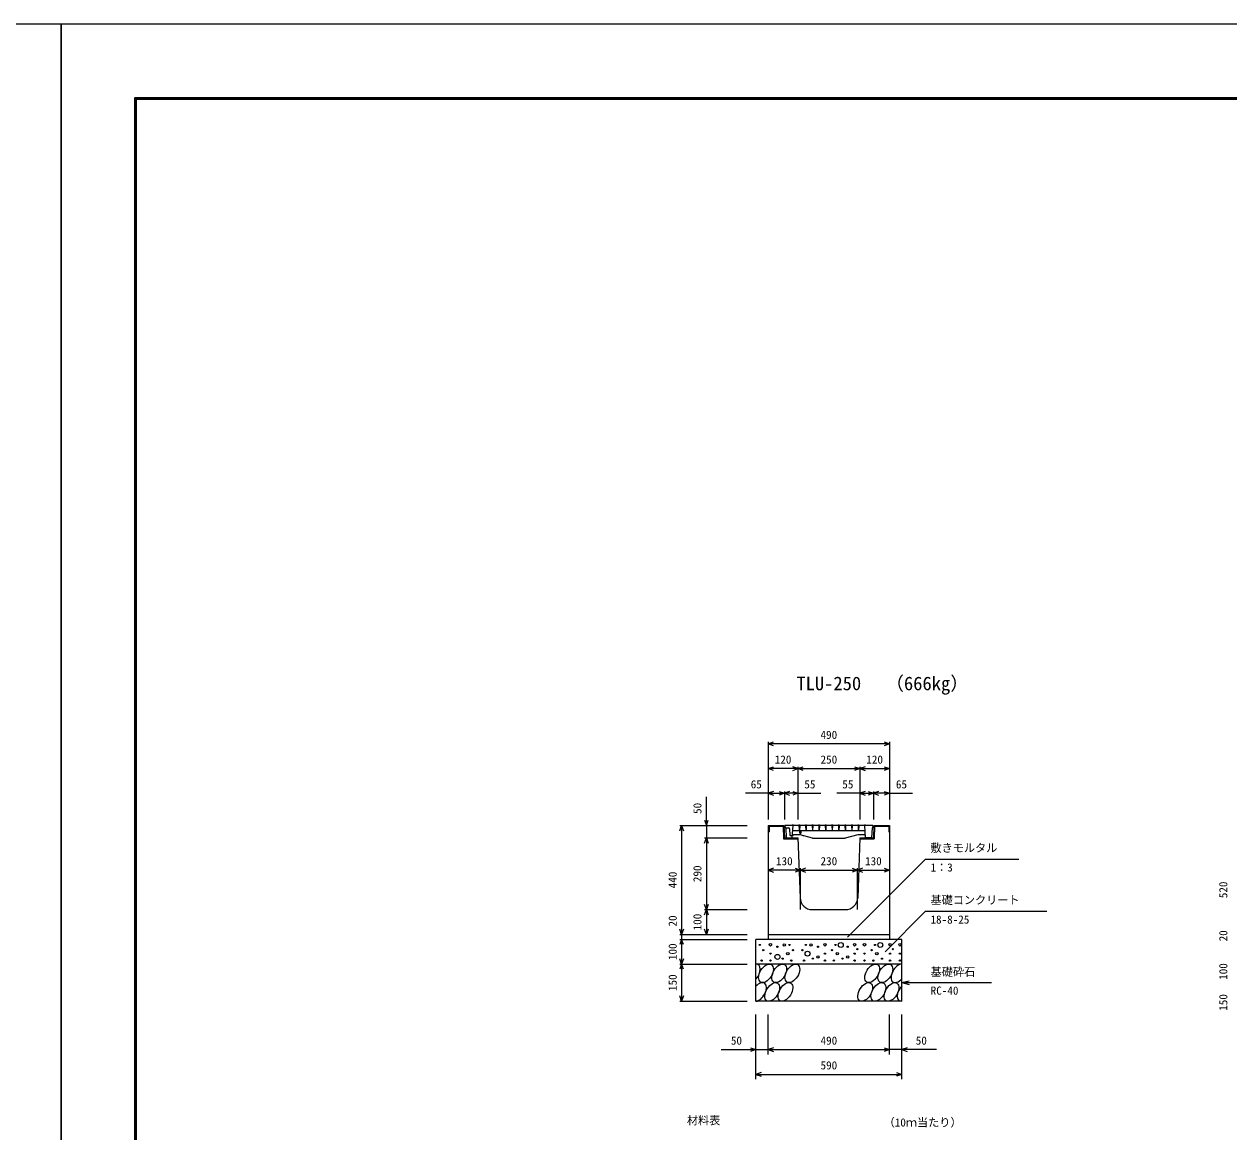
# Model space of a CAD drawing. Units: millimetres, scale not verified. Extents: x -12600 to 12600, y -4455 to 4455.
# Drawn here: x -150 to 4719, y -21 to 4455 of the extents above; entities that cross this region are included whole.
import ezdxf
from ezdxf.enums import TextEntityAlignment as Align

# ---------------------------------------------------------------- set-up
doc = ezdxf.new("R2010")
doc.units = ezdxf.units.MM
doc.header["$LTSCALE"] = 15
for name, color, linetype, lineweight in [('0-0_DIM', 7, 'Continuous', 25), ('0-1_Defpoints', 5, 'Continuous', 25), ('0-2_HATCH', 6, 'Continuous', 25), ('0-5_OUTLINE', 3, 'Continuous', 25), ('0-7_TXT', 7, 'Continuous', 25), ('0-8_WAKU', 3, 'Continuous', 25)]:
    doc.layers.add(name, color=color, linetype=linetype, lineweight=lineweight)
doc.styles.add('ＭＳ ゴシック', font='')
doc.styles.get('ＭＳ ゴシック').set_extended_font_data('MS Gothic')

msp = doc.modelspace()

# ---------------------------------------------------------------- linework, layer by layer
at = {"layer": '0-0_DIM'}
for p, q in [((2857.12, 1554.18), (2857.12, 1241.56)), ((3347.12, 1546.68), (2857.12, 1546.68)), ((3347.12, 1554.18), (3347.12, 1241.56)), ((2977.12, 1446.68), (2857.12, 1446.68)), ((2977.12, 1454.18), (2977.12, 1241.56)), ((2977.12, 1446.68), (3227.12, 1446.68)), ((3227.12, 1454.18), (3227.12, 1241.56)), ((3227.12, 1446.68), (3347.12, 1446.68)), ((2607.12, 1216.64), (2607.12, 1331.84)), ((2857.12, 1346.68), (2764.81, 1346.68)), ((2857.12, 1346.68), (2922.12, 1346.68)), ((2922.12, 1354.18), (2922.12, 1241.56)), ((2977.12, 1346.68), (2922.12, 1346.68)), ((2977.12, 1346.68), (3069.44, 1346.68)), ((3227.12, 1346.68), (3134.81, 1346.68)), ((3227.12, 1346.68), (3282.12, 1346.68)), ((3282.12, 1354.18), (3282.12, 1241.56)), ((3347.12, 1346.68), (3282.12, 1346.68)), ((3347.12, 1346.68), (3439.44, 1346.68)), ((2499.62, 1216.64), (2772.12, 1216.64)), ((2507.12, 1216.64), (2507.12, 776.64)), ((2607.12, 1216.64), (2607.12, 1166.64)), ((2599.62, 1166.64), (2772.12, 1166.64)), ((2607.12, 1166.64), (2607.12, 876.64)), ((3492.69, 1080.88), (3177.82, 766)), ((3492.69, 1080.88), (3870.35, 1080.88)), ((2987.12, 1036.22), (2857.12, 1036.22)), ((2987.12, 876.64), (2987.12, 1043.72)), ((2987.12, 1036.22), (3217.12, 1036.22)), ((3217.12, 876.64), (3217.12, 1043.72)), ((3217.12, 1036.22), (3347.12, 1036.22)), ((2599.62, 876.64), (2772.12, 876.64)), ((2607.12, 876.64), (2607.12, 776.64)), ((3492.69, 870.29), (3329.04, 706.64)), ((3492.69, 870.29), (3983.44, 870.29)), ((2499.62, 776.64), (2772.12, 776.64)), ((2499.62, 756.64), (2772.12, 756.64)), ((2499.62, 656.64), (2772.12, 656.64)), ((2507.12, 656.64), (2507.12, 506.64)), ((3397.12, 581.64), (3426.1, 589.4)), ((3397.12, 581.64), (3759.59, 581.64)), ((3397.12, 581.64), (3426.1, 573.87)), ((2499.62, 506.64), (2772.12, 506.64)), ((2807.12, 191.12), (2807.12, 453.47)), ((2857.12, 291.12), (2857.12, 453.47)), ((3347.12, 291.12), (3347.12, 453.47)), ((3397.12, 191.12), (3397.12, 453.47)), ((2667.24, 311.12), (2807.12, 311.12)), ((2807.12, 311.12), (2857.12, 311.12)), ((2857.12, 311.12), (3347.12, 311.12)), ((3397.12, 311.12), (3347.12, 311.12)), ((3537.01, 311.12), (3397.12, 311.12)), ((2807.12, 211.12), (3397.12, 211.12))]:
    msp.add_line(p, q, dxfattribs=at)
for points in [[(2878.27, 1538.98), (2857.12, 1546.68), (2878.27, 1554.37)], [(3325.98, 1554.37), (3347.12, 1546.68), (3325.98, 1538.98)], [(2878.27, 1438.98), (2857.12, 1446.68), (2878.27, 1454.37)], [(2955.98, 1438.98), (2977.12, 1446.68), (2955.98, 1454.37)], [(2998.27, 1438.98), (2977.12, 1446.68), (2998.27, 1454.37)], [(3205.98, 1454.37), (3227.12, 1446.68), (3205.98, 1438.98)], [(3248.27, 1454.37), (3227.12, 1446.68), (3248.27, 1438.98)], [(3325.98, 1454.37), (3347.12, 1446.68), (3325.98, 1438.98)], [(2878.27, 1354.37), (2857.12, 1346.68), (2878.27, 1338.98)], [(2900.98, 1354.37), (2922.12, 1346.68), (2900.98, 1338.98)], [(2943.27, 1354.37), (2922.12, 1346.68), (2943.27, 1338.98)], [(2955.98, 1354.37), (2977.12, 1346.68), (2955.98, 1338.98)], [(3248.27, 1354.37), (3227.12, 1346.68), (3248.27, 1338.98)], [(3260.98, 1354.37), (3282.12, 1346.68), (3260.98, 1338.98)], [(3303.27, 1354.37), (3282.12, 1346.68), (3303.27, 1338.98)], [(3325.98, 1354.37), (3347.12, 1346.68), (3325.98, 1338.98)], [(2599.43, 1237.78), (2607.12, 1216.64), (2614.82, 1237.78)], [(2499.43, 1195.5), (2507.12, 1216.64), (2514.82, 1195.5)], [(2599.43, 1145.5), (2607.12, 1166.64), (2614.82, 1145.5)], [(2878.27, 1043.91), (2857.12, 1036.22), (2878.27, 1028.52)], [(2965.98, 1043.91), (2987.12, 1036.22), (2965.98, 1028.52)], [(3008.27, 1043.91), (2987.12, 1036.22), (3008.27, 1028.52)], [(3195.98, 1043.91), (3217.12, 1036.22), (3195.98, 1028.52)], [(3238.27, 1043.91), (3217.12, 1036.22), (3238.27, 1028.52)], [(3325.98, 1043.91), (3347.12, 1036.22), (3325.98, 1028.52)], [(2614.82, 897.78), (2607.12, 876.64), (2599.43, 897.78)], [(2599.43, 855.5), (2607.12, 876.64), (2614.82, 855.5)], [(2514.82, 797.78), (2507.12, 776.64), (2499.43, 797.78)], [(2614.82, 797.78), (2607.12, 776.64), (2599.43, 797.78)], [(2514.82, 735.5), (2507.12, 756.64), (2499.43, 735.5)], [(2507.12, 776.64), (2507.12, 756.64), (2507.12, 656.64)], [(2514.82, 677.78), (2507.12, 656.64), (2499.43, 677.78)], [(2514.82, 635.5), (2507.12, 656.64), (2499.43, 635.5)], [(2514.82, 527.78), (2507.12, 506.64), (2499.43, 527.78)], [(2785.98, 318.82), (2807.12, 311.12), (2785.98, 303.43)], [(2878.27, 318.82), (2857.12, 311.12), (2878.27, 303.43)], [(3325.98, 318.82), (3347.12, 311.12), (3325.98, 303.43)], [(3418.27, 318.82), (3397.12, 311.12), (3418.27, 303.43)], [(2828.27, 218.82), (2807.12, 211.12), (2828.27, 203.43)], [(3375.98, 218.82), (3397.12, 211.12), (3375.98, 203.43)]]:
    msp.add_lwpolyline(points, dxfattribs=at)
at = {"layer": '0-1_Defpoints'}
for points in [[(-12600, -4455), (0, -4455), (0, 4455), (-12600, 4455)], [(0, -4455), (12600, -4455), (12600, 4455), (0, 4455)]]:
    msp.add_lwpolyline(points, close=True, dxfattribs=at)
at = {"layer": '0-2_HATCH'}
for p, q in [((2953.37, 1216.64), (2954.27, 1217.84)), ((2955.87, 1218.64), (2956.87, 1218.64)), ((2958.47, 1217.84), (2959.37, 1216.64)), ((2979.87, 1216.64), (2980.77, 1217.84)), ((2982.37, 1218.64), (2983.37, 1218.64)), ((2984.97, 1217.84), (2985.87, 1216.64)), ((3006.37, 1216.64), (3007.27, 1217.84)), ((3008.87, 1218.64), (3009.87, 1218.64)), ((3011.47, 1217.84), (3012.37, 1216.64)), ((3032.87, 1216.64), (3033.77, 1217.84)), ((3035.37, 1218.64), (3036.37, 1218.64)), ((3037.97, 1217.84), (3038.87, 1216.64)), ((3059.37, 1216.64), (3060.27, 1217.84)), ((3061.87, 1218.64), (3062.87, 1218.64)), ((3064.47, 1217.84), (3065.37, 1216.64)), ((3085.87, 1216.64), (3086.77, 1217.84)), ((3088.37, 1218.64), (3089.37, 1218.64)), ((3090.97, 1217.84), (3091.87, 1216.64)), ((3112.37, 1216.64), (3113.27, 1217.84)), ((3114.87, 1218.64), (3115.87, 1218.64)), ((3117.47, 1217.84), (3118.37, 1216.64)), ((3138.87, 1216.64), (3139.77, 1217.84)), ((3141.37, 1218.64), (3142.37, 1218.64)), ((3143.97, 1217.84), (3144.87, 1216.64)), ((3165.37, 1216.64), (3166.27, 1217.84)), ((3167.87, 1218.64), (3168.87, 1218.64)), ((3170.47, 1217.84), (3171.37, 1216.64)), ((3191.87, 1216.64), (3192.77, 1217.84)), ((3194.37, 1218.64), (3195.37, 1218.64)), ((3196.97, 1217.84), (3197.87, 1216.64)), ((3218.37, 1216.64), (3219.27, 1217.84)), ((3220.87, 1218.64), (3221.87, 1218.64)), ((3223.47, 1217.84), (3224.37, 1216.64)), ((3244.87, 1216.64), (3245.77, 1217.84)), ((3247.37, 1218.64), (3248.37, 1218.64)), ((3249.97, 1217.84), (3250.87, 1216.64)), ((2857.12, 1191.64), (2860.32, 1191.64)), ((2860.32, 1213.44), (2917.52, 1213.44)), ((2860.32, 1213.44), (2860.32, 1191.64)), ((2917.52, 1213.44), (2919.02, 1163.44)), ((3279.62, 1216.64), (2924.62, 1216.64)), ((2924.62, 1216.64), (2925.22, 1206.64)), ((2925.22, 1206.64), (2940.24, 1206.64)), ((2943.24, 1203.76), (2944.26, 1178.24)), ((2951.82, 1175.36), (2947.26, 1175.36)), ((3248.44, 1194.64), (2955.8, 1194.64)), ((2984.19, 1178.64), (2959.55, 1178.64)), ((2984.37, 1186.46), (2981.59, 1216.64)), ((2984.17, 1216.64), (2983.17, 1194.64)), ((3036.49, 1164.81), (2985.48, 1178.47)), ((2986.36, 1184.64), (2987.8, 1184.64)), ((2989.79, 1186.44), (2990.61, 1194.64)), ((3008.09, 1216.64), (3009.09, 1194.64)), ((3010.66, 1216.64), (3009.66, 1194.64)), ((3034.59, 1216.64), (3035.59, 1194.64)), ((3037.16, 1216.64), (3036.16, 1194.64)), ((3061.09, 1216.64), (3062.09, 1194.64)), ((3063.66, 1216.64), (3062.66, 1194.64)), ((3087.59, 1216.64), (3088.59, 1194.64)), ((3090.16, 1216.64), (3089.16, 1194.64)), ((3114.09, 1216.64), (3115.09, 1194.64)), ((3116.66, 1216.64), (3115.66, 1194.64)), ((3140.59, 1216.64), (3141.59, 1194.64)), ((3143.16, 1216.64), (3142.16, 1194.64)), ((3167.09, 1216.64), (3168.09, 1194.64)), ((3218.77, 1178.47), (3167.76, 1164.81)), ((3169.66, 1216.64), (3168.66, 1194.64)), ((3193.59, 1216.64), (3194.59, 1194.64)), ((3196.16, 1216.64), (3195.16, 1194.64)), ((3244.7, 1178.64), (3220.06, 1178.64)), ((3220.09, 1216.64), (3221.09, 1194.64)), ((3222.66, 1216.64), (3221.66, 1194.64)), ((3276.52, 1206.64), (3279.02, 1206.64)), ((3279.62, 1216.64), (3279.02, 1206.64)), ((3286.73, 1213.44), (3285.23, 1163.44)), ((2919.02, 1163.44), (2977.24, 1163.44)), ((3166.47, 1164.64), (3037.78, 1164.64)), ((3227.12, 1163.44), (3285.23, 1163.44))]:
    msp.add_line(p, q, dxfattribs=at)
for points in [[(2927.72, 1206.64), (2930.12, 1166.64), (2954.12, 1166.64), (2957.12, 1216.64)], [(3276.52, 1206.64), (3274.12, 1166.64), (3250.12, 1166.64), (3247.12, 1216.64)], [(3286.73, 1213.44), (3343.92, 1213.44), (3343.92, 1191.64), (3347.12, 1191.64)]]:
    msp.add_lwpolyline(points, dxfattribs=at)
for centre, radius in [((2823.13, 733.82), 2.5), ((2866.02, 734.69), 5), ((2922.09, 733.82), 5), ((2943.13, 733.82), 2.5), ((3008.98, 733.82), 2.5), ((3030.01, 733.82), 5), ((3086.09, 734.69), 5), ((3128.98, 733.82), 2.5), ((3150.01, 733.82), 10), ((3206.09, 734.69), 5), ((3245.93, 734.69), 5), ((3288.83, 733.82), 2.5), ((3309.86, 733.82), 10), ((3349.34, 734.69), 5), ((3389.18, 734.69), 5), ((2837.14, 712.81), 2.5), ((2866.02, 698.8), 2.5), ((2894.06, 685.67), 10), ((2894.06, 726.81), 2.5), ((2936.11, 698.8), 5), ((2957.14, 712.81), 2.5), ((2994.96, 712.81), 2.5), ((3015.99, 698.8), 10), ((3058.05, 685.67), 5), ((3058.05, 726.81), 2.5), ((3086.09, 698.8), 2.5), ((3114.96, 712.81), 2.5), ((3135.99, 698.8), 5), ((3178.05, 685.67), 5), ((3178.05, 726.81), 2.5), ((3206.09, 698.8), 2.5), ((3217.43, 717.12), 2.5), ((3245.93, 698.8), 2.5), ((3274.81, 712.81), 2.5), ((3295.84, 698.8), 5), ((3349.34, 698.8), 2.5), ((3360.68, 717.12), 2.5), ((3389.18, 698.8), 2.5), ((2830.13, 670.79), 2.5), ((2866.02, 670.79), 2.5), ((2915.09, 678.66), 2.5), ((2950.13, 670.79), 2.5), ((3001.97, 670.79), 2.5), ((3037.02, 678.66), 2.5), ((3086.09, 670.79), 2.5), ((3121.97, 670.79), 2.5), ((3157.02, 678.66), 2.5), ((3206.09, 670.79), 2.5), ((3245.93, 670.79), 2.5), ((3281.82, 670.79), 2.5), ((3316.87, 678.66), 2.5), ((3349.34, 670.79), 2.5), ((3389.18, 670.79), 2.5)]:
    msp.add_circle(centre, radius, dxfattribs=at)
for centre, radius, start, end in [((2955.87, 1216.64), 2, 90, 143.1301), ((2956.87, 1216.64), 2, 36.8699, 90), ((2982.37, 1216.64), 2, 90, 143.1301), ((2983.37, 1216.64), 2, 36.8699, 90), ((3008.87, 1216.64), 2, 90, 143.1301), ((3009.87, 1216.64), 2, 36.8699, 90), ((3035.37, 1216.64), 2, 90, 143.1301), ((3036.37, 1216.64), 2, 36.8699, 90), ((3061.87, 1216.64), 2, 90, 143.1301), ((3062.87, 1216.64), 2, 36.8699, 90), ((3088.37, 1216.64), 2, 90, 143.1301), ((3089.37, 1216.64), 2, 36.8699, 90), ((3114.87, 1216.64), 2, 90, 143.1301), ((3115.87, 1216.64), 2, 36.8699, 90), ((3141.37, 1216.64), 2, 90, 143.1301), ((3142.37, 1216.64), 2, 36.8699, 90), ((3167.87, 1216.64), 2, 90, 143.1301), ((3168.87, 1216.64), 2, 36.8699, 90), ((3194.37, 1216.64), 2, 90, 143.1301), ((3195.37, 1216.64), 2, 36.8699, 90), ((3220.87, 1216.64), 2, 90, 143.1301), ((3221.87, 1216.64), 2, 36.8699, 90), ((3247.37, 1216.64), 2, 90, 143.1301), ((3248.37, 1216.64), 2, 36.8699, 90), ((2940.24, 1203.64), 3, 2.29061, 90), ((2947.26, 1178.36), 3, 182.29061, 270), ((2951.82, 1178.36), 3, 270, 356.56637), ((2959.55, 1173.64), 5, 90, 176.56637), ((2984.19, 1173.64), 5, 75.00857, 90), ((2986.36, 1186.64), 2, 185.26013, 270), ((2987.8, 1186.64), 2, 270, 354.28941), ((2996.62, 1172.36), 3, 71.06531, 90), ((3207.62, 1172.36), 3, 90, 108.93469), ((3220.06, 1173.64), 5, 90, 104.99143), ((3244.7, 1173.64), 5, 3.43363, 90), ((3037.78, 1169.64), 5, 255.00857, 270), ((3166.47, 1169.64), 5, 270, 284.99143)]:
    msp.add_arc(centre, radius, start, end, dxfattribs=at)
for centre, start_param, end_param in [((2794.76, 619.12), 4.385593, 6.6745444), ((3383.27, 619.12), 0.3357715, 4.4411806), ((2820.08, 544.13), 3.5111464, 7.548991), ((3408.59, 544.13), 1.2110787, 3.5658734)]:
    msp.add_ellipse(centre, major_axis=(21.81, 35.31), ratio=0.5792, start_param=start_param, end_param=end_param, dxfattribs=at)
for centre in [(2847.97, 619.12), (2901.18, 619.12), (2954.39, 619.12), (3276.85, 619.12), (3330.06, 619.12), (2873.29, 544.13), (2926.5, 544.13), (3248.96, 544.13), (3302.17, 544.13), (3355.38, 544.13)]:
    msp.add_ellipse(centre, major_axis=(21.81, 35.31), ratio=0.5792, dxfattribs=at)
at = {"layer": '0-5_OUTLINE'}
for p, q in [((2857.12, 1216.64), (2857.12, 756.64)), ((2857.12, 1216.64), (2920.62, 1216.64)), ((2920.62, 1216.64), (2922.12, 1166.64)), ((3283.62, 1216.64), (3282.12, 1166.64)), ((3283.62, 1216.64), (3347.12, 1216.64)), ((3347.12, 1216.64), (3347.12, 756.64)), ((2922.12, 1166.64), (2977.12, 1166.64)), ((2977.12, 1166.64), (2985.46, 924.92)), ((3227.12, 1166.64), (3218.79, 924.92)), ((3227.12, 1166.64), (3282.12, 1166.64)), ((3035.43, 876.64), (3168.82, 876.64)), ((3397.12, 756.64), (2807.12, 756.64)), ((2857.12, 776.64), (3347.12, 776.64)), ((3397.12, 506.64), (3397.12, 756.64)), ((3397.12, 656.64), (2807.12, 656.64))]:
    msp.add_line(p, q, dxfattribs=at)
msp.add_lwpolyline([(3397.12, 506.64), (2807.12, 506.64), (2807.12, 756.64)], dxfattribs=at)
for centre, start, end in [((3035.43, 926.64), 181.97493, 270), ((3168.82, 926.64), 270, 358.02507)]:
    msp.add_arc(centre, 50, start, end, dxfattribs=at)
at = {"layer": '0-8_WAKU', "lineweight": 50}
msp.add_lwpolyline([(300, -4155), (12300, -4155), (12300, 4155), (300, 4155)], close=True, dxfattribs=at)

# ---------------------------------------------------------------- texts
at = {"layer": '0-0_DIM', "style": 'ＭＳ ゴシック'}
for s, p in [('490', (3068.37, 1556.68)), ('120', (2883.37, 1456.68)), ('250', (3068.37, 1456.68)), ('120', (3253.37, 1456.68)), ('65', (2786.31, 1356.68)), ('55', (3002.94, 1356.68)), ('55', (3156.31, 1356.68)), ('65', (3372.94, 1356.68)), ('敷きモルタル', (3512.69, 1099.61)), ('130', (2888.37, 1046.22)), ('230', (3068.37, 1046.22)), ('130', (3248.37, 1046.22)), ('1：3', (3512.69, 1020.8)), ('基礎コンクリート', (3512.69, 889.03)), ('18-8-25', (3512.69, 810.21)), ('基礎砕石', (3513.45, 598.81)), ('RC-40', (3513.45, 523.12)), ('50', (2706.13, 321.12)), ('490', (3068.37, 321.12)), ('50', (3453.12, 321.12)), ('590', (3068.37, 221.12))]:
    msp.add_text(s, height=32.99, dxfattribs=at).set_placement(p, align=Align.BOTTOM_LEFT)
for s, p in [('50', (2597.12, 1263.37)), ('440', (2497.12, 962.89)), ('290', (2597.12, 987.89)), ('520', (4722.12, 922.89)), ('20', (2497.12, 808.45)), ('100', (2597.12, 792.89)), ('20', (4722.12, 748.45)), ('100', (2497.12, 672.89)), ('100', (4722.12, 592.89)), ('150', (2497.12, 547.89)), ('150', (4722.12, 467.89))]:
    msp.add_text(s, height=32.99, rotation=90, dxfattribs=at).set_placement(p, align=Align.BOTTOM_LEFT)
at = {"layer": '0-7_TXT', "style": 'ＭＳ ゴシック'}
for s, height, p in [('TLU-250', 54.99, (2970.87, 1746.87)), ('（666kg）', 54.99, (3330.49, 1746.87)), ('材料表', 32.99, (2528.37, -1.38)), ('（10ｍ当たり）', 32.99, (3323.37, -9.63))]:
    msp.add_text(s, height=height, dxfattribs=at).set_placement(p, align=Align.BOTTOM_LEFT)

doc.saveas('drawing.dxf')
